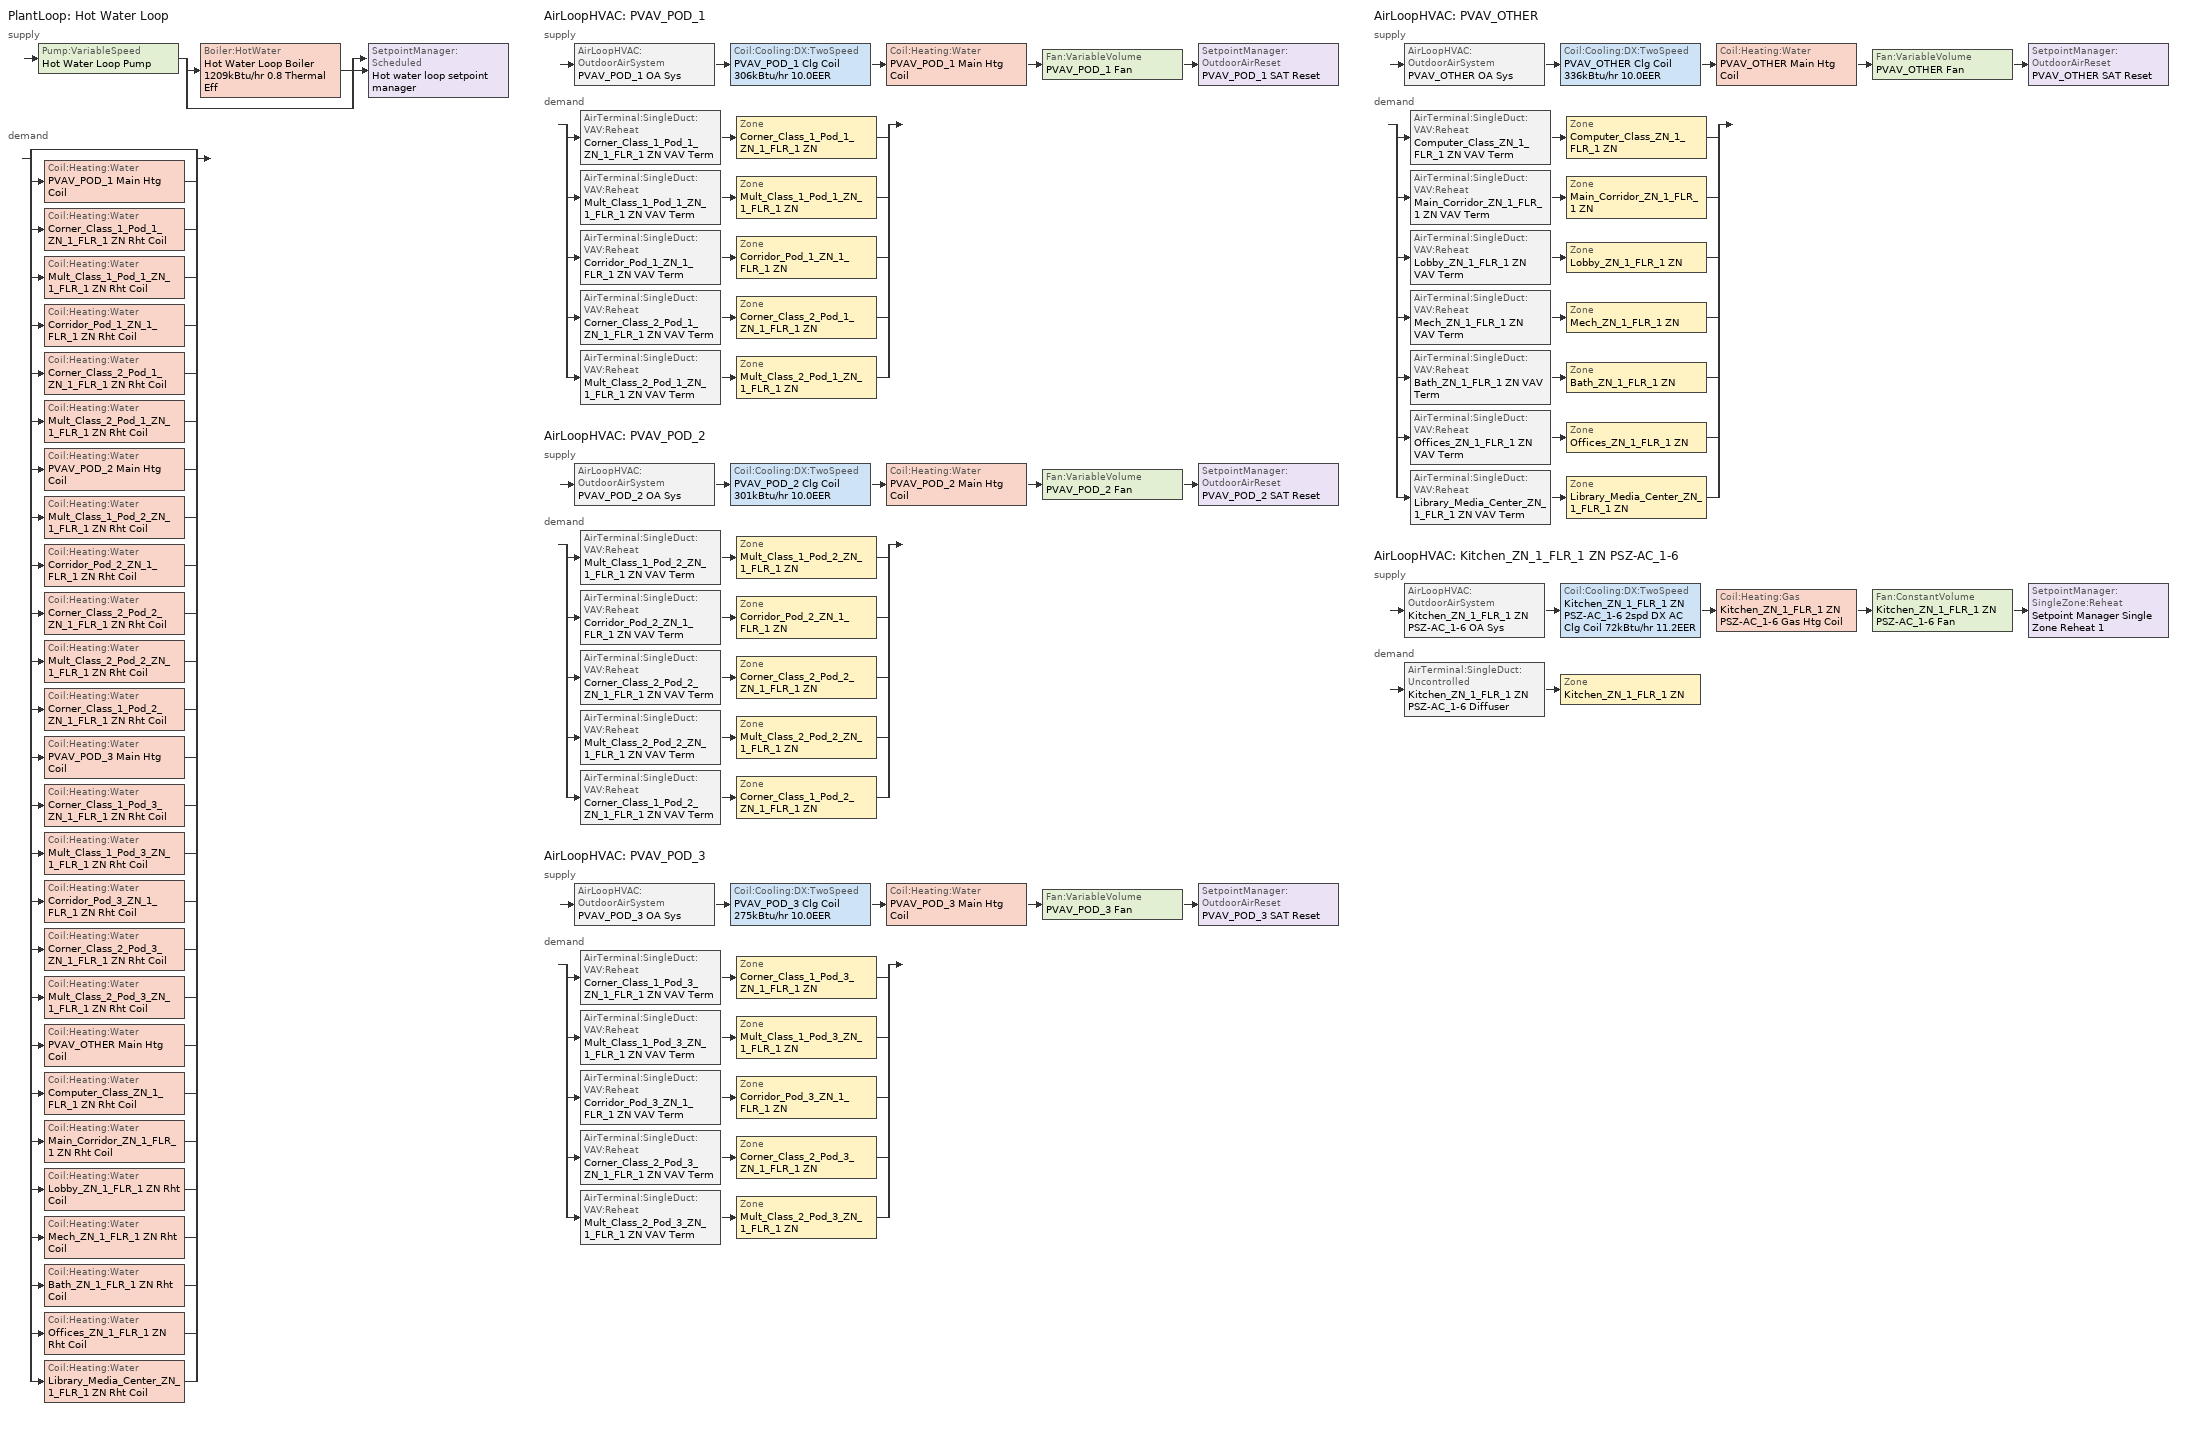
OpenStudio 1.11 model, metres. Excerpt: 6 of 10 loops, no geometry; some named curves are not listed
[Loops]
PlantLoop 'Hot Water Loop'
 supply: Pump:VariableSpeed 'Hot Water Loop Pump' > split
  | Boiler:HotWater 'Hot Water Loop Boiler 1209kBtu/hr 0.8 Thermal Eff'
  | bypass
  join > SetpointManager:Scheduled 'Hot water loop setpoint manager'
 demand: split
  | bypass
  | Coil:Heating:Water 'PVAV_POD_1 Main Htg Coil'
  | Coil:Heating:Water 'Corner_Class_1_Pod_1_ZN_1_FLR_1 ZN Rht Coil'
  | Coil:Heating:Water 'Mult_Class_1_Pod_1_ZN_1_FLR_1 ZN Rht Coil'
  | Coil:Heating:Water 'Corridor_Pod_1_ZN_1_FLR_1 ZN Rht Coil'
  | Coil:Heating:Water 'Corner_Class_2_Pod_1_ZN_1_FLR_1 ZN Rht Coil'
  | Coil:Heating:Water 'Mult_Class_2_Pod_1_ZN_1_FLR_1 ZN Rht Coil'
  | Coil:Heating:Water 'PVAV_POD_2 Main Htg Coil'
  | Coil:Heating:Water 'Mult_Class_1_Pod_2_ZN_1_FLR_1 ZN Rht Coil'
  | Coil:Heating:Water 'Corridor_Pod_2_ZN_1_FLR_1 ZN Rht Coil'
  | Coil:Heating:Water 'Corner_Class_2_Pod_2_ZN_1_FLR_1 ZN Rht Coil'
  | Coil:Heating:Water 'Mult_Class_2_Pod_2_ZN_1_FLR_1 ZN Rht Coil'
  | Coil:Heating:Water 'Corner_Class_1_Pod_2_ZN_1_FLR_1 ZN Rht Coil'
  | Coil:Heating:Water 'PVAV_POD_3 Main Htg Coil'
  | Coil:Heating:Water 'Corner_Class_1_Pod_3_ZN_1_FLR_1 ZN Rht Coil'
  | Coil:Heating:Water 'Mult_Class_1_Pod_3_ZN_1_FLR_1 ZN Rht Coil'
  | Coil:Heating:Water 'Corridor_Pod_3_ZN_1_FLR_1 ZN Rht Coil'
  | Coil:Heating:Water 'Corner_Class_2_Pod_3_ZN_1_FLR_1 ZN Rht Coil'
  | Coil:Heating:Water 'Mult_Class_2_Pod_3_ZN_1_FLR_1 ZN Rht Coil'
  | Coil:Heating:Water 'PVAV_OTHER Main Htg Coil'
  | Coil:Heating:Water 'Computer_Class_ZN_1_FLR_1 ZN Rht Coil'
  | Coil:Heating:Water 'Main_Corridor_ZN_1_FLR_1 ZN Rht Coil'
  | Coil:Heating:Water 'Lobby_ZN_1_FLR_1 ZN Rht Coil'
  | Coil:Heating:Water 'Mech_ZN_1_FLR_1 ZN Rht Coil'
  | Coil:Heating:Water 'Bath_ZN_1_FLR_1 ZN Rht Coil'
  | Coil:Heating:Water 'Offices_ZN_1_FLR_1 ZN Rht Coil'
  | Coil:Heating:Water 'Library_Media_Center_ZN_1_FLR_1 ZN Rht Coil'
AirLoopHVAC 'PVAV_POD_1'
 supply: AirLoopHVAC:OutdoorAirSystem 'PVAV_POD_1 OA Sys' > Coil:Cooling:DX:TwoSpeed 'PVAV_POD_1 Clg Coil 306kBtu/hr 10.0EER' > Coil:Heating:Water 'PVAV_POD_1 Main Htg Coil' > Fan:VariableVolume 'PVAV_POD_1 Fan' > SetpointManager:OutdoorAirReset 'PVAV_POD_1 SAT Reset'
 demand: split
  | AirTerminal:SingleDuct:VAV:Reheat 'Corner_Class_1_Pod_1_ZN_1_FLR_1 ZN VAV Term' > Zone 'Corner_Class_1_Pod_1_ZN_1_FLR_1 ZN'
  | AirTerminal:SingleDuct:VAV:Reheat 'Mult_Class_1_Pod_1_ZN_1_FLR_1 ZN VAV Term' > Zone 'Mult_Class_1_Pod_1_ZN_1_FLR_1 ZN'
  | AirTerminal:SingleDuct:VAV:Reheat 'Corridor_Pod_1_ZN_1_FLR_1 ZN VAV Term' > Zone 'Corridor_Pod_1_ZN_1_FLR_1 ZN'
  | AirTerminal:SingleDuct:VAV:Reheat 'Corner_Class_2_Pod_1_ZN_1_FLR_1 ZN VAV Term' > Zone 'Corner_Class_2_Pod_1_ZN_1_FLR_1 ZN'
  | AirTerminal:SingleDuct:VAV:Reheat 'Mult_Class_2_Pod_1_ZN_1_FLR_1 ZN VAV Term' > Zone 'Mult_Class_2_Pod_1_ZN_1_FLR_1 ZN'
AirLoopHVAC 'PVAV_POD_2'
 supply: AirLoopHVAC:OutdoorAirSystem 'PVAV_POD_2 OA Sys' > Coil:Cooling:DX:TwoSpeed 'PVAV_POD_2 Clg Coil 301kBtu/hr 10.0EER' > Coil:Heating:Water 'PVAV_POD_2 Main Htg Coil' > Fan:VariableVolume 'PVAV_POD_2 Fan' > SetpointManager:OutdoorAirReset 'PVAV_POD_2 SAT Reset'
 demand: split
  | AirTerminal:SingleDuct:VAV:Reheat 'Mult_Class_1_Pod_2_ZN_1_FLR_1 ZN VAV Term' > Zone 'Mult_Class_1_Pod_2_ZN_1_FLR_1 ZN'
  | AirTerminal:SingleDuct:VAV:Reheat 'Corridor_Pod_2_ZN_1_FLR_1 ZN VAV Term' > Zone 'Corridor_Pod_2_ZN_1_FLR_1 ZN'
  | AirTerminal:SingleDuct:VAV:Reheat 'Corner_Class_2_Pod_2_ZN_1_FLR_1 ZN VAV Term' > Zone 'Corner_Class_2_Pod_2_ZN_1_FLR_1 ZN'
  | AirTerminal:SingleDuct:VAV:Reheat 'Mult_Class_2_Pod_2_ZN_1_FLR_1 ZN VAV Term' > Zone 'Mult_Class_2_Pod_2_ZN_1_FLR_1 ZN'
  | AirTerminal:SingleDuct:VAV:Reheat 'Corner_Class_1_Pod_2_ZN_1_FLR_1 ZN VAV Term' > Zone 'Corner_Class_1_Pod_2_ZN_1_FLR_1 ZN'
AirLoopHVAC 'PVAV_POD_3'
 supply: AirLoopHVAC:OutdoorAirSystem 'PVAV_POD_3 OA Sys' > Coil:Cooling:DX:TwoSpeed 'PVAV_POD_3 Clg Coil 275kBtu/hr 10.0EER' > Coil:Heating:Water 'PVAV_POD_3 Main Htg Coil' > Fan:VariableVolume 'PVAV_POD_3 Fan' > SetpointManager:OutdoorAirReset 'PVAV_POD_3 SAT Reset'
 demand: split
  | AirTerminal:SingleDuct:VAV:Reheat 'Corner_Class_1_Pod_3_ZN_1_FLR_1 ZN VAV Term' > Zone 'Corner_Class_1_Pod_3_ZN_1_FLR_1 ZN'
  | AirTerminal:SingleDuct:VAV:Reheat 'Mult_Class_1_Pod_3_ZN_1_FLR_1 ZN VAV Term' > Zone 'Mult_Class_1_Pod_3_ZN_1_FLR_1 ZN'
  | AirTerminal:SingleDuct:VAV:Reheat 'Corridor_Pod_3_ZN_1_FLR_1 ZN VAV Term' > Zone 'Corridor_Pod_3_ZN_1_FLR_1 ZN'
  | AirTerminal:SingleDuct:VAV:Reheat 'Corner_Class_2_Pod_3_ZN_1_FLR_1 ZN VAV Term' > Zone 'Corner_Class_2_Pod_3_ZN_1_FLR_1 ZN'
  | AirTerminal:SingleDuct:VAV:Reheat 'Mult_Class_2_Pod_3_ZN_1_FLR_1 ZN VAV Term' > Zone 'Mult_Class_2_Pod_3_ZN_1_FLR_1 ZN'
AirLoopHVAC 'PVAV_OTHER'
 supply: AirLoopHVAC:OutdoorAirSystem 'PVAV_OTHER OA Sys' > Coil:Cooling:DX:TwoSpeed 'PVAV_OTHER Clg Coil 336kBtu/hr 10.0EER' > Coil:Heating:Water 'PVAV_OTHER Main Htg Coil' > Fan:VariableVolume 'PVAV_OTHER Fan' > SetpointManager:OutdoorAirReset 'PVAV_OTHER SAT Reset'
 demand: split
  | AirTerminal:SingleDuct:VAV:Reheat 'Computer_Class_ZN_1_FLR_1 ZN VAV Term' > Zone 'Computer_Class_ZN_1_FLR_1 ZN'
  | AirTerminal:SingleDuct:VAV:Reheat 'Main_Corridor_ZN_1_FLR_1 ZN VAV Term' > Zone 'Main_Corridor_ZN_1_FLR_1 ZN'
  | AirTerminal:SingleDuct:VAV:Reheat 'Lobby_ZN_1_FLR_1 ZN VAV Term' > Zone 'Lobby_ZN_1_FLR_1 ZN'
  | AirTerminal:SingleDuct:VAV:Reheat 'Mech_ZN_1_FLR_1 ZN VAV Term' > Zone 'Mech_ZN_1_FLR_1 ZN'
  | AirTerminal:SingleDuct:VAV:Reheat 'Bath_ZN_1_FLR_1 ZN VAV Term' > Zone 'Bath_ZN_1_FLR_1 ZN'
  | AirTerminal:SingleDuct:VAV:Reheat 'Offices_ZN_1_FLR_1 ZN VAV Term' > Zone 'Offices_ZN_1_FLR_1 ZN'
  | AirTerminal:SingleDuct:VAV:Reheat 'Library_Media_Center_ZN_1_FLR_1 ZN VAV Term' > Zone 'Library_Media_Center_ZN_1_FLR_1 ZN'
AirLoopHVAC 'Kitchen_ZN_1_FLR_1 ZN PSZ-AC_1-6'
 supply: AirLoopHVAC:OutdoorAirSystem 'Kitchen_ZN_1_FLR_1 ZN PSZ-AC_1-6 OA Sys' > Coil:Cooling:DX:TwoSpeed 'Kitchen_ZN_1_FLR_1 ZN PSZ-AC_1-6 2spd DX AC Clg Coil 72kBtu/hr 11.2EER' > Coil:Heating:Gas 'Kitchen_ZN_1_FLR_1 ZN PSZ-AC_1-6 Gas Htg Coil' > Fan:ConstantVolume 'Kitchen_ZN_1_FLR_1 ZN PSZ-AC_1-6 Fan' > SetpointManager:SingleZone:Reheat 'Setpoint Manager Single Zone Reheat 1'
 demand: AirTerminal:SingleDuct:Uncontrolled 'Kitchen_ZN_1_FLR_1 ZN PSZ-AC_1-6 Diffuser' > Zone 'Kitchen_ZN_1_FLR_1 ZN'
[Sizing:Zone] Zone Cooling Design Supply Air Temperature Input Method=SupplyAirTemperature; Zone Cooling Design Supply Air Temperature Difference {deltaC}=11.11; Zone Heating Design Supply Air Temperature Input Method=SupplyAirTemperature; Zone Heating Design Supply Air Temperature Difference {deltaC}=11.11; Zone Cooling Design Supply Air Humidity Ratio {kg-H2O/kg-air}=0.0085; Zone Heating Design Supply Air Humidity Ratio {kg-H2O/kg-air}=0.008; Cooling Design Air Flow Method=DesignDay; Heating Design Air Flow Method=DesignDay; Account for Dedicated Outdoor Air System=No; Dedicated Outdoor Air System Control Strategy=NeutralSupplyAir; Dedicated Outdoor Air Low Setpoint Temperature for Design {C}=autosize; Dedicated Outdoor Air High Setpoint Temperature for Design {C}=autosize
Name | Zone Cooling Design Supply Air Temperature {C} | Zone Heating Design Supply Air Temperature {C}
Mult_Class_1_Pod_2_ZN_1_FLR_1 ZN; Lobby_ZN_1_FLR_1 ZN; Mult_Class_1_Pod_3_ZN_1_FLR_1 ZN; Corridor_Pod_2_ZN_1_FLR_1 ZN; Corner_Class_2_Pod_1_ZN_1_FLR_1 ZN; Main_Corridor_ZN_1_FLR_1 ZN; Bath_ZN_1_FLR_1 ZN; Corner_Class_1_Pod_2_ZN_1_FLR_1 ZN; Mult_Class_2_Pod_3_ZN_1_FLR_1 ZN; Corner_Class_1_Pod_3_ZN_1_FLR_1 ZN; Offices_ZN_1_FLR_1 ZN; Computer_Class_ZN_1_FLR_1 ZN; Corner_Class_2_Pod_3_ZN_1_FLR_1 ZN; Library_Media_Center_ZN_1_FLR_1 ZN; Corner_Class_1_Pod_1_ZN_1_FLR_1 ZN; Mech_ZN_1_FLR_1 ZN; Mult_Class_2_Pod_1_ZN_1_FLR_1 ZN; Mult_Class_2_Pod_2_ZN_1_FLR_1 ZN; Corridor_Pod_1_ZN_1_FLR_1 ZN; Corridor_Pod_3_ZN_1_FLR_1 ZN; Corner_Class_2_Pod_2_ZN_1_FLR_1 ZN; Mult_Class_1_Pod_1_ZN_1_FLR_1 ZN | 12.7778 | 50
Kitchen_ZN_1_FLR_1 ZN | 12.8 | 40
[Zone equipment]
Mult_Class_1_Pod_2_ZN_1_FLR_1 ZN: Mult_Class_1_Pod_2_ZN_1_FLR_1 ZN VAV Term
Lobby_ZN_1_FLR_1 ZN: Lobby_ZN_1_FLR_1 ZN VAV Term
Mult_Class_1_Pod_3_ZN_1_FLR_1 ZN: Mult_Class_1_Pod_3_ZN_1_FLR_1 ZN VAV Term
Corridor_Pod_2_ZN_1_FLR_1 ZN: Corridor_Pod_2_ZN_1_FLR_1 ZN VAV Term
Corner_Class_2_Pod_1_ZN_1_FLR_1 ZN: Corner_Class_2_Pod_1_ZN_1_FLR_1 ZN VAV Term
Main_Corridor_ZN_1_FLR_1 ZN: Main_Corridor_ZN_1_FLR_1 ZN VAV Term
Bath_ZN_1_FLR_1 ZN: Bath_ZN_1_FLR_1 ZN VAV Term, Bath_ZN_1_FLR_1 ZN Exhaust Fan
Corner_Class_1_Pod_2_ZN_1_FLR_1 ZN: Corner_Class_1_Pod_2_ZN_1_FLR_1 ZN VAV Term
Mult_Class_2_Pod_3_ZN_1_FLR_1 ZN: Mult_Class_2_Pod_3_ZN_1_FLR_1 ZN VAV Term
Corner_Class_1_Pod_3_ZN_1_FLR_1 ZN: Corner_Class_1_Pod_3_ZN_1_FLR_1 ZN VAV Term
Offices_ZN_1_FLR_1 ZN: Offices_ZN_1_FLR_1 ZN VAV Term
Computer_Class_ZN_1_FLR_1 ZN: Computer_Class_ZN_1_FLR_1 ZN VAV Term
Corner_Class_2_Pod_3_ZN_1_FLR_1 ZN: Corner_Class_2_Pod_3_ZN_1_FLR_1 ZN VAV Term
Library_Media_Center_ZN_1_FLR_1 ZN: Library_Media_Center_ZN_1_FLR_1 ZN VAV Term
Kitchen_ZN_1_FLR_1 ZN: Kitchen_ZN_1_FLR_1 ZN PSZ-AC_1-6 Diffuser, Kitchen_ZN_1_FLR_1 ZN Exhaust Fan
Corner_Class_1_Pod_1_ZN_1_FLR_1 ZN: Corner_Class_1_Pod_1_ZN_1_FLR_1 ZN VAV Term
Mech_ZN_1_FLR_1 ZN: Mech_ZN_1_FLR_1 ZN VAV Term
Mult_Class_2_Pod_1_ZN_1_FLR_1 ZN: Mult_Class_2_Pod_1_ZN_1_FLR_1 ZN VAV Term
Mult_Class_2_Pod_2_ZN_1_FLR_1 ZN: Mult_Class_2_Pod_2_ZN_1_FLR_1 ZN VAV Term
Corridor_Pod_1_ZN_1_FLR_1 ZN: Corridor_Pod_1_ZN_1_FLR_1 ZN VAV Term
Corridor_Pod_3_ZN_1_FLR_1 ZN: Corridor_Pod_3_ZN_1_FLR_1 ZN VAV Term
Corner_Class_2_Pod_2_ZN_1_FLR_1 ZN: Corner_Class_2_Pod_2_ZN_1_FLR_1 ZN VAV Term
Mult_Class_1_Pod_1_ZN_1_FLR_1 ZN: Mult_Class_1_Pod_1_ZN_1_FLR_1 ZN VAV Term
[PlantLoop]
Hot Water Loop: Fluid Type=Water; Minimum Loop Temperature {C}=10; Plant Loop Volume {m3}=Autocalculate; Load Distribution Scheme=Optimal
[Sizing:Plant]
Hot Water Loop: Loop Type=Heating; Design Loop Exit Temperature {C}=82.2222; Loop Design Temperature Difference {deltaC}=11.1111; Sizing Option=NonCoincident; Zone Timesteps in Averaging Window=1; Coincident Sizing Factor Mode=None
[SetpointManager:Scheduled]
Hot water loop setpoint manager: Control Variable=Temperature; Schedule=Hot Water Loop Temp - 180F
[Pump:VariableSpeed]
Hot Water Loop Pump: Rated Pump Head {Pa}=179344; Motor Efficiency=0.9; Pump Control Type=Intermittent
[Boiler:HotWater]
Hot Water Loop Boiler 1209kBtu/hr 0.8 Thermal Eff: Fuel Type=NaturalGas; Nominal Thermal Efficiency=0.8; Efficiency Curve Temperature Evaluation Variable=LeavingBoiler; Normalized Boiler Efficiency Curve=Boiler with Minimum Turndown; Design Water Outlet Temperature {C}=82.2222; Maximum Part Load Ratio=1.2; Water Outlet Upper Temperature Limit {C}=95; Boiler Flow Mode=LeavingSetpointModulated; Parasitic Electric Load {W}=0; Sizing Factor=1
[AirLoopHVAC] Availability Schedule=SchoolPrimary HVACOperationSchd; Design Supply Air Flow Rate {m3/s}=AutoSize
Name | Availability Manager
PVAV_POD_1 | Availability Manager Night Cycle 1
PVAV_POD_2 | Availability Manager Night Cycle 2
PVAV_POD_3 | Availability Manager Night Cycle 3
PVAV_OTHER | Availability Manager Night Cycle 4
Kitchen_ZN_1_FLR_1 ZN PSZ-AC_1-6 | Availability Manager Night Cycle 5
[Sizing:System] Type of Load to Size On=Sensible; Preheat Design Temperature {C}=7; Preheat Design Humidity Ratio {kg-H2O/kg-Air}=0.008; Precool Design Temperature {C}=12.8; Precool Design Humidity Ratio {kg-H2O/kg-Air}=0.008; Sizing Option=Coincident; 100% Outdoor Air in Cooling=No; 100% Outdoor Air in Heating=No; Central Cooling Design Supply Air Humidity Ratio {kg-H2O/kg-Air}=0.0085; Central Heating Design Supply Air Humidity Ratio {kg-H2O/kg-Air}=0.008; Cooling Design Air Flow Method=DesignDay; Cooling Design Air Flow Rate {m3/s}=0; Heating Design Air Flow Method=DesignDay; Heating Design Air Flow Rate {m3/s}=0; System Outdoor Air Method=ZoneSum; Zone Maximum Outdoor Air Fraction=1; Cooling Supply Air Flow Rate Per Floor Area {m3/s-m2}=0.00996765; Cooling Fraction of Autosized Cooling Supply Air Flow Rate=1; Cooling Supply Air Flow Rate Per Unit Cooling Capacity {m3/s-W}=3.94755e-05; Heating Supply Air Flow Rate Per Floor Area {m3/s-m2}=0.00996765; Heating Fraction of Autosized Heating Supply Air Flow Rate=1; Heating Fraction of Autosized Cooling Supply Air Flow Rate=1; Heating Supply Air Flow Rate Per Unit Heating Capacity {m3/s-W}=3.15882e-05; Cooling Design Capacity Method=CoolingDesignCapacity; Cooling Design Capacity {W}=autosize; Cooling Design Capacity Per Floor Area {W/m2}=234.7; Fraction of Autosized Cooling Design Capacity=1; Heating Design Capacity Method=HeatingDesignCapacity; Heating Design Capacity {W}=autosize; Heating Design Capacity Per Floor Area {W/m2}=157; Fraction of Autosized Heating Design Capacity=1; Central Cooling Capacity Control Method=OnOff
Name | Design Outdoor Air Flow Rate {m3/s} | Minimum System Air Flow Ratio | Central Cooling Design Supply Air Temperature {C} | Central Heating Design Supply Air Temperature {C}
PVAV_POD_1; PVAV_POD_2 | 3.706368 | 0.3 | 14 | 16.6667
PVAV_POD_3 | 3.198876 | 0.3 | 14 | 16.6667
PVAV_OTHER | 2.791587 | 0.3 | 14 | 16.6667
Kitchen_ZN_1_FLR_1 ZN PSZ-AC_1-6 | Autosize | 1 | 12.8 | 40
[AvailabilityManager:NightCycle] Control Type=CycleOnAny; Thermostat Tolerance {deltaC}=1; Cycling Run Time {s}=3600
Availability Manager Night Cycle 1; Availability Manager Night Cycle 2; Availability Manager Night Cycle 3; Availability Manager Night Cycle 4; Availability Manager Night Cycle 5
[Fan:VariableVolume] Availability Schedule=Always On Discrete; Fan Efficiency=0.6045; Pressure Rise {Pa}=1389.92; Maximum Flow Rate {m3/s}=Autosize; Fan Power Minimum Flow Rate Input Method=Fraction; Fan Power Minimum Flow Fraction=0.1; Fan Power Minimum Air Flow Rate {m3/s}=0; Motor Efficiency=0.93; Motor In Airstream Fraction=1; Fan Power Coefficient 1=0.04076; Fan Power Coefficient 2=0.0881; Fan Power Coefficient 3=-0.0729; Fan Power Coefficient 4=0.9437; Fan Power Coefficient 5=0
PVAV_POD_1 Fan; PVAV_POD_2 Fan; PVAV_POD_3 Fan; PVAV_OTHER Fan
[Coil:Heating:Water] Availability Schedule=Always On Discrete; Rated Inlet Water Temperature {C}=82.2222; Rated Inlet Air Temperature {C}=16.6667; Rated Outlet Water Temperature {C}=71.1111; Rated Outlet Air Temperature {C}=32.2222
PVAV_POD_1 Main Htg Coil; Corner_Class_1_Pod_1_ZN_1_FLR_1 ZN Rht Coil; Mult_Class_1_Pod_1_ZN_1_FLR_1 ZN Rht Coil; Corridor_Pod_1_ZN_1_FLR_1 ZN Rht Coil; Corner_Class_2_Pod_1_ZN_1_FLR_1 ZN Rht Coil; Mult_Class_2_Pod_1_ZN_1_FLR_1 ZN Rht Coil; PVAV_POD_2 Main Htg Coil; Mult_Class_1_Pod_2_ZN_1_FLR_1 ZN Rht Coil; Corridor_Pod_2_ZN_1_FLR_1 ZN Rht Coil; Corner_Class_2_Pod_2_ZN_1_FLR_1 ZN Rht Coil; Mult_Class_2_Pod_2_ZN_1_FLR_1 ZN Rht Coil; Corner_Class_1_Pod_2_ZN_1_FLR_1 ZN Rht Coil; PVAV_POD_3 Main Htg Coil; Corner_Class_1_Pod_3_ZN_1_FLR_1 ZN Rht Coil; Mult_Class_1_Pod_3_ZN_1_FLR_1 ZN Rht Coil; Corridor_Pod_3_ZN_1_FLR_1 ZN Rht Coil; Corner_Class_2_Pod_3_ZN_1_FLR_1 ZN Rht Coil; Mult_Class_2_Pod_3_ZN_1_FLR_1 ZN Rht Coil; PVAV_OTHER Main Htg Coil; Computer_Class_ZN_1_FLR_1 ZN Rht Coil; Main_Corridor_ZN_1_FLR_1 ZN Rht Coil; Lobby_ZN_1_FLR_1 ZN Rht Coil; Mech_ZN_1_FLR_1 ZN Rht Coil; Bath_ZN_1_FLR_1 ZN Rht Coil; Offices_ZN_1_FLR_1 ZN Rht Coil; Library_Media_Center_ZN_1_FLR_1 ZN Rht Coil
[Controller:WaterCoil] Action=Normal; Controller Convergence Tolerance {deltaC}=0.0001; Minimum Actuated Flow {m3/s}=0
Name | Water Coil
Controller Water Coil 1 | PVAV_POD_1 Main Htg Coil
Controller Water Coil 2 | Corner_Class_1_Pod_1_ZN_1_FLR_1 ZN Rht Coil
Controller Water Coil 3 | Mult_Class_1_Pod_1_ZN_1_FLR_1 ZN Rht Coil
Controller Water Coil 4 | Corridor_Pod_1_ZN_1_FLR_1 ZN Rht Coil
Controller Water Coil 5 | Corner_Class_2_Pod_1_ZN_1_FLR_1 ZN Rht Coil
Controller Water Coil 6 | Mult_Class_2_Pod_1_ZN_1_FLR_1 ZN Rht Coil
Controller Water Coil 7 | PVAV_POD_2 Main Htg Coil
Controller Water Coil 8 | Mult_Class_1_Pod_2_ZN_1_FLR_1 ZN Rht Coil
Controller Water Coil 9 | Corridor_Pod_2_ZN_1_FLR_1 ZN Rht Coil
Controller Water Coil 10 | Corner_Class_2_Pod_2_ZN_1_FLR_1 ZN Rht Coil
Controller Water Coil 11 | Mult_Class_2_Pod_2_ZN_1_FLR_1 ZN Rht Coil
Controller Water Coil 12 | Corner_Class_1_Pod_2_ZN_1_FLR_1 ZN Rht Coil
Controller Water Coil 13 | PVAV_POD_3 Main Htg Coil
Controller Water Coil 14 | Corner_Class_1_Pod_3_ZN_1_FLR_1 ZN Rht Coil
Controller Water Coil 15 | Mult_Class_1_Pod_3_ZN_1_FLR_1 ZN Rht Coil
Controller Water Coil 16 | Corridor_Pod_3_ZN_1_FLR_1 ZN Rht Coil
Controller Water Coil 17 | Corner_Class_2_Pod_3_ZN_1_FLR_1 ZN Rht Coil
Controller Water Coil 18 | Mult_Class_2_Pod_3_ZN_1_FLR_1 ZN Rht Coil
Controller Water Coil 19 | PVAV_OTHER Main Htg Coil
Controller Water Coil 20 | Computer_Class_ZN_1_FLR_1 ZN Rht Coil
Controller Water Coil 21 | Main_Corridor_ZN_1_FLR_1 ZN Rht Coil
Controller Water Coil 22 | Lobby_ZN_1_FLR_1 ZN Rht Coil
Controller Water Coil 23 | Mech_ZN_1_FLR_1 ZN Rht Coil
Controller Water Coil 24 | Bath_ZN_1_FLR_1 ZN Rht Coil
Controller Water Coil 25 | Offices_ZN_1_FLR_1 ZN Rht Coil
Controller Water Coil 26 | Library_Media_Center_ZN_1_FLR_1 ZN Rht Coil
[Coil:Cooling:DX:TwoSpeed] Availability Schedule=Always On Discrete; Rated High Speed Total Cooling Capacity {W}=Autosize; Rated High Speed Sensible Heat Ratio=Autosize; Rated High Speed Air Flow Rate {m3/s}=Autosize; Rated Low Speed Total Cooling Capacity {W}=Autosize; Rated Low Speed Sensible Heat Ratio=0.69; Condenser Type=AirCooled; High Speed Evaporative Condenser Effectiveness=0; High Speed Evaporative Condenser Air Flow Rate {m3/s}=Autosize; High Speed Evaporative Condenser Pump Rated Power Consumption {W}=Autosize; Low Speed Evaporative Condenser Effectiveness=0; Low Speed Evaporative Condenser Air Flow Rate {m3/s}=Autosize; Low Speed Evaporative Condenser Pump Rated Power Consumption {W}=Autosize; Basin Heater Capacity {W/K}=10; Basin Heater Setpoint Temperature {C}=2
Name | Rated High Speed COP {W/W} | Total Cooling Capacity Function of Temperature Curve | Total Cooling Capacity Function of Flow Fraction Curve | Energy Input Ratio Function of Temperature Curve | Energy Input Ratio Function of Flow Fraction Curve | Part Load Fraction Correlation Curve | Rated Low Speed COP {W/W} | Low Speed Total Cooling Capacity Function of Temperature Curve | Low Speed Energy Input Ratio Function of Temperature Curve
PVAV_POD_1 Clg Coil 306kBtu/hr 10.0EER | 3.46588 | CoilClgDXQRatio_fTwbToadbSI 8 | CoilClgDXDblQRatio_fCFMRatio 4 | CoilClgDXEIRRatio_fTwbToadbSI 8 | CoilClgDXDblEIRRatio_fCFMRatio 4 | CoilClgDXEIRRatio_fQFrac 4 | 3.46588 | CoilClgDXQRatio_fTwbToadbSI 9 | CoilClgDXEIRRatio_fTwbToadbSI 9
PVAV_POD_2 Clg Coil 301kBtu/hr 10.0EER | 3.46588 | CoilClgDXQRatio_fTwbToadbSI 10 | CoilClgDXDblQRatio_fCFMRatio 5 | CoilClgDXEIRRatio_fTwbToadbSI 10 | CoilClgDXDblEIRRatio_fCFMRatio 5 | CoilClgDXEIRRatio_fQFrac 5 | 3.46588 | CoilClgDXQRatio_fTwbToadbSI 11 | CoilClgDXEIRRatio_fTwbToadbSI 11
PVAV_POD_3 Clg Coil 275kBtu/hr 10.0EER | 3.46588 | CoilClgDXQRatio_fTwbToadbSI 12 | CoilClgDXDblQRatio_fCFMRatio 6 | CoilClgDXEIRRatio_fTwbToadbSI 12 | CoilClgDXDblEIRRatio_fCFMRatio 6 | CoilClgDXEIRRatio_fQFrac 6 | 3.46588 | CoilClgDXQRatio_fTwbToadbSI 13 | CoilClgDXEIRRatio_fTwbToadbSI 13
PVAV_OTHER Clg Coil 336kBtu/hr 10.0EER | 3.46588 | CoilClgDXQRatio_fTwbToadbSI 6 | CoilClgDXDblQRatio_fCFMRatio 3 | CoilClgDXEIRRatio_fTwbToadbSI 6 | CoilClgDXDblEIRRatio_fCFMRatio 3 | CoilClgDXEIRRatio_fQFrac 3 | 3.46588 | CoilClgDXQRatio_fTwbToadbSI 7 | CoilClgDXEIRRatio_fTwbToadbSI 7
Kitchen_ZN_1_FLR_1 ZN PSZ-AC_1-6 2spd DX AC Clg Coil 72kBtu/hr 11.2EER | 3.86542 | CoilClgDXQRatio_fTwbToadbSI 4 | CoilClgDXDblQRatio_fCFMRatio 2 | CoilClgDXEIRRatio_fTwbToadbSI 4 | CoilClgDXDblEIRRatio_fCFMRatio 2 | CoilClgDXEIRRatio_fQFrac 2 | 3.86542 | CoilClgDXQRatio_fTwbToadbSI 5 | CoilClgDXEIRRatio_fTwbToadbSI 5
[Controller:OutdoorAir] Minimum Outdoor Air Flow Rate {m3/s}=Autosize; Maximum Outdoor Air Flow Rate {m3/s}=Autosize; Economizer Control Type=DifferentialDryBulb; Economizer Control Action Type=ModulateFlow; Economizer Maximum Limit Dry-Bulb Temperature {C}=28; Economizer Maximum Limit Enthalpy {J/kg}=64000; Economizer Minimum Limit Dry-Bulb Temperature {C}=-100; Lockout Type=NoLockout; Minimum Limit Type=FixedMinimum; Minimum Outdoor Air Schedule=SchoolPrimary HVACOperationSchd; High Humidity Control=No
Name | Controller Mechanical Ventilation | Heat Recovery Bypass Control Type
Controller Outdoor Air 1 | PVAV_POD_1 Ventilation Controller | BypassWhenWithinEconomizerLimits
Controller Outdoor Air 2 | PVAV_POD_2 Ventilation Controller | BypassWhenWithinEconomizerLimits
Controller Outdoor Air 3 | PVAV_POD_3 Ventilation Controller | BypassWhenWithinEconomizerLimits
Controller Outdoor Air 4 | PVAV_OTHER Ventilation Controller | BypassWhenWithinEconomizerLimits
Kitchen_ZN_1_FLR_1 ZN PSZ-AC_1-6 OA Sys Controller | Controller Mechanical Ventilation 1 | BypassWhenOAFlowGreaterThanMinimum
[Controller:MechanicalVentilation] System Outdoor Air Method=ZoneSum
Name | Availability Schedule
PVAV_POD_1 Ventilation Controller; PVAV_POD_2 Ventilation Controller; PVAV_POD_3 Ventilation Controller; PVAV_OTHER Ventilation Controller | SchoolPrimary MinOA_MotorizedDamper_Sched
Controller Mechanical Ventilation 1 | Always On Discrete
[AirLoopHVAC:OutdoorAirSystem]
Name | Controller
PVAV_POD_1 OA Sys | Controller Outdoor Air 1
PVAV_POD_2 OA Sys | Controller Outdoor Air 2
PVAV_POD_3 OA Sys | Controller Outdoor Air 3
PVAV_OTHER OA Sys | Controller Outdoor Air 4
Kitchen_ZN_1_FLR_1 ZN PSZ-AC_1-6 OA Sys | Kitchen_ZN_1_FLR_1 ZN PSZ-AC_1-6 OA Sys Controller
[AirTerminal:SingleDuct:VAV:Reheat] Availability Schedule=Always On Discrete; Maximum Air Flow Rate {m3/s}=AutoSize; Zone Minimum Air Flow Input Method=Constant; Fixed Minimum Air Flow Rate {m3/s}=0; Maximum Hot Water or Steam Flow Rate {m3/s}=AutoSize; Minimum Hot Water or Steam Flow Rate {m3/s}=0; Convergence Tolerance=0.001; Damper Heating Action=Reverse; Maximum Flow per Zone Floor Area During Reheat {m3/s-m2}=AutoSize; Maximum Flow Fraction During Reheat=AutoSize; Maximum Reheat Air Temperature {C}=35; Control For Outdoor Air=No
Name | Constant Minimum Air Flow Fraction | Reheat Coil
Corner_Class_1_Pod_1_ZN_1_FLR_1 ZN VAV Term | 0.7 | Corner_Class_1_Pod_1_ZN_1_FLR_1 ZN Rht Coil
Mult_Class_1_Pod_1_ZN_1_FLR_1 ZN VAV Term | 0.7 | Mult_Class_1_Pod_1_ZN_1_FLR_1 ZN Rht Coil
Corridor_Pod_1_ZN_1_FLR_1 ZN VAV Term | 0.2 | Corridor_Pod_1_ZN_1_FLR_1 ZN Rht Coil
Corner_Class_2_Pod_1_ZN_1_FLR_1 ZN VAV Term | 0.7 | Corner_Class_2_Pod_1_ZN_1_FLR_1 ZN Rht Coil
Mult_Class_2_Pod_1_ZN_1_FLR_1 ZN VAV Term | 0.813544 | Mult_Class_2_Pod_1_ZN_1_FLR_1 ZN Rht Coil
Mult_Class_1_Pod_2_ZN_1_FLR_1 ZN VAV Term | 0.7 | Mult_Class_1_Pod_2_ZN_1_FLR_1 ZN Rht Coil
Corridor_Pod_2_ZN_1_FLR_1 ZN VAV Term | 0.2 | Corridor_Pod_2_ZN_1_FLR_1 ZN Rht Coil
Corner_Class_2_Pod_2_ZN_1_FLR_1 ZN VAV Term | 0.7 | Corner_Class_2_Pod_2_ZN_1_FLR_1 ZN Rht Coil
Mult_Class_2_Pod_2_ZN_1_FLR_1 ZN VAV Term | 0.804086 | Mult_Class_2_Pod_2_ZN_1_FLR_1 ZN Rht Coil
Corner_Class_1_Pod_2_ZN_1_FLR_1 ZN VAV Term | 0.7 | Corner_Class_1_Pod_2_ZN_1_FLR_1 ZN Rht Coil
Corner_Class_1_Pod_3_ZN_1_FLR_1 ZN VAV Term | 0.7 | Corner_Class_1_Pod_3_ZN_1_FLR_1 ZN Rht Coil
Mult_Class_1_Pod_3_ZN_1_FLR_1 ZN VAV Term | 0.7 | Mult_Class_1_Pod_3_ZN_1_FLR_1 ZN Rht Coil
Corridor_Pod_3_ZN_1_FLR_1 ZN VAV Term | 0.2 | Corridor_Pod_3_ZN_1_FLR_1 ZN Rht Coil
Corner_Class_2_Pod_3_ZN_1_FLR_1 ZN VAV Term | 0.7 | Corner_Class_2_Pod_3_ZN_1_FLR_1 ZN Rht Coil
Mult_Class_2_Pod_3_ZN_1_FLR_1 ZN VAV Term | 0.792385 | Mult_Class_2_Pod_3_ZN_1_FLR_1 ZN Rht Coil
Computer_Class_ZN_1_FLR_1 ZN VAV Term | 0.951988 | Computer_Class_ZN_1_FLR_1 ZN Rht Coil
Main_Corridor_ZN_1_FLR_1 ZN VAV Term | 0.322805 | Main_Corridor_ZN_1_FLR_1 ZN Rht Coil
Lobby_ZN_1_FLR_1 ZN VAV Term | 0.2 | Lobby_ZN_1_FLR_1 ZN Rht Coil
Mech_ZN_1_FLR_1 ZN VAV Term | 0.868976 | Mech_ZN_1_FLR_1 ZN Rht Coil
Bath_ZN_1_FLR_1 ZN VAV Term | 0.2 | Bath_ZN_1_FLR_1 ZN Rht Coil
Offices_ZN_1_FLR_1 ZN VAV Term | 0.207891 | Offices_ZN_1_FLR_1 ZN Rht Coil
Library_Media_Center_ZN_1_FLR_1 ZN VAV Term | 0.851627 | Library_Media_Center_ZN_1_FLR_1 ZN Rht Coil
[SetpointManager:SingleZone:Reheat]
Setpoint Manager Single Zone Reheat 1: Minimum Supply Air Temperature {C}=10; Maximum Supply Air Temperature {C}=50; Control Zone=Kitchen_ZN_1_FLR_1 ZN
[Fan:ConstantVolume]
Kitchen_ZN_1_FLR_1 ZN PSZ-AC_1-6 Fan: Availability Schedule=SchoolPrimary HVACOperationSchd; Fan Efficiency=0.54; Pressure Rise {Pa}=622.722; Maximum Flow Rate {m3/s}=AutoSize; Motor Efficiency=0.9
[Coil:Heating:Gas]
Kitchen_ZN_1_FLR_1 ZN PSZ-AC_1-6 Gas Htg Coil: Availability Schedule=Always On Discrete; Gas Burner Efficiency=0.8; Nominal Capacity {W}=AutoSize; Parasitic Electric Load {W}=0; Parasitic Gas Load {W}=0
[AirTerminal:SingleDuct:Uncontrolled]
Kitchen_ZN_1_FLR_1 ZN PSZ-AC_1-6 Diffuser: Availability Schedule=Always On Discrete; Maximum Air Flow Rate {m3/s}=AutoSize
[Fan:ZoneExhaust] Fan Efficiency=0.6; Pressure Rise {Pa}=124.544; System Availability Manager Coupling Mode=Decoupled
Name | Availability Schedule | Maximum Flow Rate {m3/s} | Flow Fraction Schedule | Balanced Exhaust Fraction Schedule
Kitchen_ZN_1_FLR_1 ZN Exhaust Fan | SchoolPrimary Kitchen_Exhaust_SCH | 2.12376 | SchoolSecondary Kitchen_Exhaust_SCH_DCV | SchoolSecondary Kitchen Exhaust Fan Balanced Exhaust Fraction Schedule
Bath_ZN_1_FLR_1 ZN Exhaust Fan | SchoolPrimary Hours_of_operation | 0.283168
[Refrigeration:Case] Availability Schedule=Always On Discrete; Zone=Kitchen_ZN_1_FLR_1 ZN; Rated Ambient Temperature {C}=23.8889; Rated Ambient Relative Humidity {percent}=55; Rated Total Cooling Capacity per Unit Length {W/m}=734; Case Length {m}=3.66; Latent Case Credit Curve Type=CaseTemperatureMethod; Standard Case Lighting Power per Unit Length {W/m}=33; Case Lighting Schedule=SchoolSecondary BLDG_LIGHT_SCH; Fraction of Lighting Energy to Case=1; Anti-Sweat Heater Control Type=None; Humidity at Zero Anti-Sweat Heater Energy {percent}=0; Case Height {m}=0; Defrost Energy Correction Curve Type=None; Refrigerated Case Restocking Schedule=SchoolSecondary Kitchen_ZN_1_FLR_1_Case:1_WALKINFREEZER_WalkInStockingSched
Name | Rated Latent Heat Ratio | Rated Runtime Fraction | Case Operating Temperature {C} | Latent Case Credit Curve | Standard Case Fan Power per Unit Length {W/m} | Operating Case Fan Power per Unit Length {W/m} | Fraction of Anti-Sweat Heater Energy to Case | Case Defrost Power per Unit Length {W/m} | Case Defrost Type | Case Defrost Schedule | Case Defrost Drip-Down Schedule | Under Case HVAC Return Air Fraction | Case Credit Fraction Schedule
Kitchen_ZN_1_FLR_1 ZN Walkin Freezer | 0.1 | 0.4 | -23 | Single Shelf Horizontal Latent Energy Multiplier_After2004 | 68.3 | 68.3 | 0 | 410 | Electric | Refrigeration Defrost Schedule | Refrigeration Defrost DripDown Schedule | 0 | Refrigeration Case Credit Schedule
Kitchen_ZN_1_FLR_1 ZN Display Case | 0.08 | 0.85 | 2 | Multi Shelf Vertical Latent Energy Multiplier | 55 | 55 | 0.2 | 0 | OffCycle | Refrigeration Defrost Schedule 1 |  | 0.05
[Refrigeration:Compressor] Rated Return Gas Temperature {C}=18.3; Rated Subcooling {deltaC}=0
Name | Refrigeration Compressor Power Curve | Refrigeration Compressor Capacity Curve
Refrigeration Compressor 1 | Refrigeration Compressor Power Curve | Refrigeration Compressor Capacity Curve
Refrigeration Compressor 2 | Refrigeration Compressor Power Curve 1 | Refrigeration Compressor Capacity Curve 1
[Refrigeration:Condenser:AirCooled] Rated Subcooling Temperature Difference {deltaC}=0; Condenser Fan Speed Control Type=VariableSpeed; Rated Fan Power {W}=750; Minimum Fan Air Flow Ratio=0.25
Name | Rated Effective Total Heat Rejection Rate Curve
Refrigeration Condenser Air Cooled 1 | Refrigeration Condenser Air Cooled HR Curve
Refrigeration Condenser Air Cooled 2 | Refrigeration Condenser Air Cooled HR Curve 1
[Refrigeration:System] Minimum Condensing Temperature {C}=21; Refrigeration System Working Fluid Type=R404a; Suction Temperature Control Type=ConstantSuctionTemperature; Suction Piping Zone=Kitchen_ZN_1_FLR_1 ZN
Name | Refrigeration Condenser
Refrigeration System 1 | Refrigeration Condenser Air Cooled 1
Refrigeration System 2 | Refrigeration Condenser Air Cooled 2
[HeatExchanger:AirToAir:SensibleAndLatent] Availability Schedule=Always On Discrete; Nominal Supply Air Flow Rate {m3/s}=autosize; Sensible Effectiveness at 100% Heating Air Flow=0.7; Latent Effectiveness at 100% Heating Air Flow=0.6; Sensible Effectiveness at 75% Heating Air Flow=0.7; Latent Effectiveness at 75% Heating Air Flow=0.6; Sensible Effectiveness at 100% Cooling Air Flow=0.75; Latent Effectiveness at 100% Cooling Air Flow=0.6; Sensible Effectiveness at 75% Cooling Air Flow=0.75; Latent Effectiveness at 75% Cooling Air Flow=0.6; Supply Air Outlet Temperature Control=Yes; Heat Exchanger Type=Rotary; Frost Control Type=ExhaustOnly; Threshold Temperature {C}=-23.3; Initial Defrost Time Fraction=0.167; Rate of Defrost Time Fraction Increase {1/K}=1.44; Economizer Lockout=Yes
Name | Nominal Electric Power {W}
Cafeteria_ZN_1_FLR_1 ZN PSZ-AC_2-7 ERV | 1117.77
Gym_ZN_1_FLR_1 ZN PSZ-AC_2-5 ERV | 440.369
Kitchen_ZN_1_FLR_1 ZN PSZ-AC_1-6 ERV | 224.196
PVAV_OTHER ERV | 2052.96
PVAV_POD_1 ERV | 2641.43
PVAV_POD_2 ERV | 2599.79
PVAV_POD_3 ERV | 2345.19
[SetpointManager:OutdoorAirPretreat] Minimum Setpoint Temperature {C}=-99; Maximum Setpoint Temperature {C}=99; Minimum Setpoint Humidity Ratio {kgWater/kgDryAir}=1e-05; Maximum Setpoint Humidity Ratio {kgWater/kgDryAir}=1
Setpoint Manager Outdoor Air Pretreat 1; Setpoint Manager Outdoor Air Pretreat 2; Setpoint Manager Outdoor Air Pretreat 3; Setpoint Manager Outdoor Air Pretreat 4; Setpoint Manager Outdoor Air Pretreat 5
[SetpointManager:OutdoorAirReset] Control Variable=Temperature; Setpoint at Outdoor Low Temperature {C}=16.7778; Outdoor Low Temperature {C}=10; Setpoint at Outdoor High Temperature {C}=14; Outdoor High Temperature {C}=21.1111
PVAV_OTHER SAT Reset; PVAV_POD_1 SAT Reset; PVAV_POD_2 SAT Reset; PVAV_POD_3 SAT Reset
[Schedule:Ruleset]
Name | Default Day Schedule | Summer Design Day Schedule | Winter Design Day Schedule
Hot Water Loop Temp - 180F | Hot Water Loop Temp - 180F Default
SchoolPrimary HVACOperationSchd | SchoolPrimary HVACOperationSchd Default | SchoolPrimary HVACOperationSchd Summer Design Day | SchoolPrimary HVACOperationSchd Winter Design Day
SchoolPrimary MinOA_MotorizedDamper_Sched | SchoolPrimary MinOA_MotorizedDamper_Sched Default | SchoolPrimary MinOA_MotorizedDamper_Sched Summer Design Day | SchoolPrimary MinOA_MotorizedDamper_Sched Winter Design Day
SchoolPrimary Kitchen_Exhaust_SCH | SchoolPrimary Kitchen_Exhaust_SCH Default | SchoolPrimary Kitchen_Exhaust_SCH Summer Design Day | SchoolPrimary Kitchen_Exhaust_SCH Winter Design Day
SchoolSecondary Kitchen_Exhaust_SCH_DCV | SchoolSecondary Kitchen_Exhaust_SCH_DCV Default | SchoolSecondary Kitchen_Exhaust_SCH_DCV Summer Design Day | SchoolSecondary Kitchen_Exhaust_SCH_DCV Winter Design Day
SchoolSecondary Kitchen Exhaust Fan Balanced Exhaust Fraction Schedule | SchoolSecondary Kitchen Exhaust Fan Balanced Exhaust Fraction Schedule Default | SchoolSecondary Kitchen Exhaust Fan Balanced Exhaust Fraction Schedule Summer Design Day | SchoolSecondary Kitchen Exhaust Fan Balanced Exhaust Fraction Schedule Winter Design Day
SchoolPrimary Hours_of_operation | SchoolPrimary Hours_of_operation Default | SchoolPrimary Hours_of_operation Summer Design Day | SchoolPrimary Hours_of_operation Winter Design Day
Refrigeration Defrost Schedule | Refrigeration Defrost Schedule Default
Refrigeration Defrost DripDown Schedule | Refrigeration Defrost DripDown Schedule Default
Refrigeration Case Credit Schedule | Refrigeration Case Credit Schedule Default
SchoolSecondary BLDG_LIGHT_SCH | SchoolSecondary BLDG_LIGHT_SCH Default | SchoolSecondary BLDG_LIGHT_SCH Summer Design Day | SchoolSecondary BLDG_LIGHT_SCH Winter Design Day
SchoolSecondary Kitchen_ZN_1_FLR_1_Case:1_WALKINFREEZER_WalkInStockingSched | SchoolSecondary Kitchen_ZN_1_FLR_1_Case:1_WALKINFREEZER_WalkInStockingSched Default | SchoolSecondary Kitchen_ZN_1_FLR_1_Case:1_WALKINFREEZER_WalkInStockingSched Summer Design Day | SchoolSecondary Kitchen_ZN_1_FLR_1_Case:1_WALKINFREEZER_WalkInStockingSched Winter Design Day
Refrigeration Defrost Schedule 1 | Refrigeration Defrost Schedule Default 1
[Schedule:Day]
Hot Water Loop Temp - 180F Default: 24, 0, 82.2222
SchoolPrimary HVACOperationSchd Default; SchoolPrimary MinOA_MotorizedDamper_Sched Default; SchoolPrimary Kitchen_Exhaust_SCH Default; SchoolPrimary Kitchen_Exhaust_SCH Wknd Day; SchoolPrimary Kitchen_Exhaust_SCH Wknd Day 1; SchoolSecondary Kitchen Exhaust Fan Balanced Exhaust Fraction Schedule Default; SchoolSecondary Kitchen Exhaust Fan Balanced Exhaust Fraction Schedule Wknd Day; SchoolSecondary Kitchen Exhaust Fan Balanced Exhaust Fraction Schedule Wknd Day 1; SchoolPrimary Hours_of_operation Default; SchoolSecondary BLDG_LIGHT_SCH Winter Design Day: 24, 0, 0
SchoolPrimary HVACOperationSchd Winter Design Day; SchoolPrimary HVACOperationSchd Summer Design Day; SchoolPrimary HVACOperationSchd WntrDsn|SmrDsn|Wkdy Day; SchoolPrimary Hours_of_operation Winter Design Day; SchoolPrimary Hours_of_operation Summer Design Day; SchoolPrimary Hours_of_operation WntrDsn|SmrDsn|Wkdy Day: 7, 0, 0, 21, 0, 1, 24, 0, 0
SchoolPrimary MinOA_MotorizedDamper_Sched Winter Design Day; SchoolPrimary MinOA_MotorizedDamper_Sched Summer Design Day; SchoolPrimary MinOA_MotorizedDamper_Sched WntrDsn|SmrDsn|Wkdy Day; SchoolPrimary Kitchen_Exhaust_SCH Winter Design Day; SchoolPrimary Kitchen_Exhaust_SCH Summer Design Day; SchoolPrimary Kitchen_Exhaust_SCH Wkdy Day 1; SchoolPrimary Kitchen_Exhaust_SCH Wkdy Day 2: 8, 0, 0, 21, 0, 1, 24, 0, 0
SchoolPrimary Kitchen_Exhaust_SCH Wkdy Day: 8, 0, 0, 17, 0, 1, 24, 0, 0
SchoolSecondary Kitchen_Exhaust_SCH_DCV Default; SchoolSecondary Kitchen_Exhaust_SCH_DCV Winter Design Day; SchoolSecondary Kitchen_Exhaust_SCH_DCV Summer Design Day; SchoolSecondary BLDG_LIGHT_SCH Summer Design Day: 24, 0, 1
SchoolSecondary Kitchen Exhaust Fan Balanced Exhaust Fraction Schedule Wkdy Day: 8, 0, 0, 17, 0, 0.746296, 24, 0, 0
SchoolSecondary Kitchen Exhaust Fan Balanced Exhaust Fraction Schedule Winter Design Day; SchoolSecondary Kitchen Exhaust Fan Balanced Exhaust Fraction Schedule Summer Design Day; SchoolSecondary Kitchen Exhaust Fan Balanced Exhaust Fraction Schedule Wkdy Day 1; SchoolSecondary Kitchen Exhaust Fan Balanced Exhaust Fraction Schedule Wkdy Day 2: 8, 0, 0, 21, 0, 0.746296, 24, 0, 0
Refrigeration Defrost Schedule Default: 11, 0, 0, 11, 20, 1, 23, 0, 0, 23, 20, 1, 24, 0, 0
Refrigeration Defrost DripDown Schedule Default: 11, 0, 0, 11, 30, 1, 23, 0, 0, 23, 30, 1, 24, 0, 0
Refrigeration Case Credit Schedule Default: 7, 0, 0.2, 21, 0, 0.4, 24, 0, 0.2
SchoolSecondary BLDG_LIGHT_SCH Default; SchoolSecondary BLDG_LIGHT_SCH Wknd Day; SchoolSecondary BLDG_LIGHT_SCH Wknd Day 1: 24, 0, 0.1773
SchoolSecondary BLDG_LIGHT_SCH Wkdy Day; SchoolSecondary BLDG_LIGHT_SCH Wkdy Day 2: 7, 0, 0.1773, 21, 0, 0.9, 24, 0, 0.1773
SchoolSecondary BLDG_LIGHT_SCH Wkdy Day 1: 8, 0, 0.1773, 20, 0, 0.5, 24, 0, 0.1773
SchoolSecondary Kitchen_ZN_1_FLR_1_Case:1_WALKINFREEZER_WalkInStockingSched Default: 4, 0, 0, 5, 0, 725, 6, 0, 417, 7, 0, 290, 24, 0, 0
SchoolSecondary Kitchen_ZN_1_FLR_1_Case:1_WALKINFREEZER_WalkInStockingSched Winter Design Day; SchoolSecondary Kitchen_ZN_1_FLR_1_Case:1_WALKINFREEZER_WalkInStockingSched Summer Design Day; SchoolSecondary Kitchen_ZN_1_FLR_1_Case:1_WALKINFREEZER_WalkInStockingSched WntrDsn|SmrDsn|Wknd|Mon|Wed|Thu Day: 4, 0, 0, 5, 0, 125, 6, 0, 117, 7, 0, 90, 19, 0, 0, 20, 0, 125, 21, 0, 117, 22, 0, 90, 24, 0, 0
Refrigeration Defrost Schedule Default 1: 23, 20, 0, 24, 0, 0
[Schedule:Rule] Date Specification Type=DateRange; Start Day=1
Name | Schedule Ruleset | Rule Order | Day Schedule | Apply Monday | Apply Tuesday | Apply Wednesday | Apply Thursday | Apply Friday | Start Month | End Month | End Day | Apply Sunday | Apply Saturday
Schedule Rule 70 | SchoolPrimary HVACOperationSchd | 0 | SchoolPrimary HVACOperationSchd WntrDsn|SmrDsn|Wkdy Day | Yes | Yes | Yes | Yes | Yes | 1 | 12 | 31
Schedule Rule 71 | SchoolPrimary MinOA_MotorizedDamper_Sched | 0 | SchoolPrimary MinOA_MotorizedDamper_Sched WntrDsn|SmrDsn|Wkdy Day | Yes | Yes | Yes | Yes | Yes | 1 | 12 | 31
Schedule Rule 72 | SchoolPrimary Kitchen_Exhaust_SCH | 4 | SchoolPrimary Kitchen_Exhaust_SCH Wkdy Day | Yes | Yes | Yes | Yes | Yes | 1 | 6 | 30
Schedule Rule 73 | SchoolPrimary Kitchen_Exhaust_SCH | 3 | SchoolPrimary Kitchen_Exhaust_SCH Wknd Day |  |  |  |  |  | 1 | 6 | 30 | Yes | Yes
Schedule Rule 74 | SchoolPrimary Kitchen_Exhaust_SCH | 2 | SchoolPrimary Kitchen_Exhaust_SCH Wkdy Day 1 | Yes | Yes | Yes | Yes | Yes | 7 | 9 | 1
Schedule Rule 75 | SchoolPrimary Kitchen_Exhaust_SCH | 1 | SchoolPrimary Kitchen_Exhaust_SCH Wknd Day 1 |  |  |  |  |  | 7 | 9 | 1 | Yes | Yes
Schedule Rule 76 | SchoolPrimary Kitchen_Exhaust_SCH | 0 | SchoolPrimary Kitchen_Exhaust_SCH Wkdy Day 2 | Yes | Yes | Yes | Yes | Yes | 9 | 12 | 31
Schedule Rule 77 | SchoolSecondary Kitchen Exhaust Fan Balanced Exhaust Fraction Schedule | 4 | SchoolSecondary Kitchen Exhaust Fan Balanced Exhaust Fraction Schedule Wkdy Day | Yes | Yes | Yes | Yes | Yes | 1 | 6 | 30
Schedule Rule 78 | SchoolSecondary Kitchen Exhaust Fan Balanced Exhaust Fraction Schedule | 3 | SchoolSecondary Kitchen Exhaust Fan Balanced Exhaust Fraction Schedule Wknd Day |  |  |  |  |  | 1 | 6 | 30 | Yes | Yes
Schedule Rule 79 | SchoolSecondary Kitchen Exhaust Fan Balanced Exhaust Fraction Schedule | 2 | SchoolSecondary Kitchen Exhaust Fan Balanced Exhaust Fraction Schedule Wkdy Day 1 | Yes | Yes | Yes | Yes | Yes | 7 | 9 | 1
Schedule Rule 80 | SchoolSecondary Kitchen Exhaust Fan Balanced Exhaust Fraction Schedule | 1 | SchoolSecondary Kitchen Exhaust Fan Balanced Exhaust Fraction Schedule Wknd Day 1 |  |  |  |  |  | 7 | 9 | 1 | Yes | Yes
Schedule Rule 81 | SchoolSecondary Kitchen Exhaust Fan Balanced Exhaust Fraction Schedule | 0 | SchoolSecondary Kitchen Exhaust Fan Balanced Exhaust Fraction Schedule Wkdy Day 2 | Yes | Yes | Yes | Yes | Yes | 9 | 12 | 31
Schedule Rule 82 | SchoolPrimary Hours_of_operation | 0 | SchoolPrimary Hours_of_operation WntrDsn|SmrDsn|Wkdy Day | Yes | Yes | Yes | Yes | Yes | 1 | 12 | 31
Schedule Rule 83 | SchoolSecondary BLDG_LIGHT_SCH | 4 | SchoolSecondary BLDG_LIGHT_SCH Wkdy Day | Yes | Yes | Yes | Yes | Yes | 1 | 6 | 30
Schedule Rule 84 | SchoolSecondary BLDG_LIGHT_SCH | 3 | SchoolSecondary BLDG_LIGHT_SCH Wknd Day |  |  |  |  |  | 1 | 6 | 30 | Yes | Yes
Schedule Rule 85 | SchoolSecondary BLDG_LIGHT_SCH | 2 | SchoolSecondary BLDG_LIGHT_SCH Wkdy Day 1 | Yes | Yes | Yes | Yes | Yes | 7 | 9 | 1
Schedule Rule 86 | SchoolSecondary BLDG_LIGHT_SCH | 1 | SchoolSecondary BLDG_LIGHT_SCH Wknd Day 1 |  |  |  |  |  | 7 | 9 | 1 | Yes | Yes
Schedule Rule 87 | SchoolSecondary BLDG_LIGHT_SCH | 0 | SchoolSecondary BLDG_LIGHT_SCH Wkdy Day 2 | Yes | Yes | Yes | Yes | Yes | 9 | 12 | 31
Schedule Rule 88 | SchoolSecondary Kitchen_ZN_1_FLR_1_Case:1_WALKINFREEZER_WalkInStockingSched | 0 | SchoolSecondary Kitchen_ZN_1_FLR_1_Case:1_WALKINFREEZER_WalkInStockingSched WntrDsn|SmrDsn|Wknd|Mon|Wed|Thu Day | Yes |  | Yes | Yes |  | 1 | 12 | 31 | Yes | Yes
[Schedule:Constant]
Always On Discrete: Value=1
[Curve:Biquadratic] Minimum Value of x=13.89; Maximum Value of x=25; Minimum Value of y=23.89; Maximum Value of y=46.11; Minimum Curve Output=0.77
Name | Coefficient1 Constant | Coefficient2 x | Coefficient3 x**2 | Coefficient4 y | Coefficient5 y**2 | Coefficient6 x*y | Maximum Curve Output
CoilClgDXQRatio_fTwbToadbSI 4; CoilClgDXQRatio_fTwbToadbSI 5; CoilClgDXQRatio_fTwbToadbSI 6; CoilClgDXQRatio_fTwbToadbSI 7; CoilClgDXQRatio_fTwbToadbSI 8; CoilClgDXQRatio_fTwbToadbSI 9; CoilClgDXQRatio_fTwbToadbSI 10; CoilClgDXQRatio_fTwbToadbSI 11; CoilClgDXQRatio_fTwbToadbSI 12; CoilClgDXQRatio_fTwbToadbSI 13 | 0.86779 | 0.014245 | 0.000554 | -0.007569 | 3.2e-05 | -0.000191 | 1.29
CoilClgDXEIRRatio_fTwbToadbSI 4; CoilClgDXEIRRatio_fTwbToadbSI 5; CoilClgDXEIRRatio_fTwbToadbSI 6; CoilClgDXEIRRatio_fTwbToadbSI 7; CoilClgDXEIRRatio_fTwbToadbSI 8; CoilClgDXEIRRatio_fTwbToadbSI 9; CoilClgDXEIRRatio_fTwbToadbSI 10; CoilClgDXEIRRatio_fTwbToadbSI 11; CoilClgDXEIRRatio_fTwbToadbSI 12; CoilClgDXEIRRatio_fTwbToadbSI 13 | 0.116709 | 0.028458 | -0.000411 | 0.021422 | 0.000162 | -0.00068 | 1.33
[Curve:Cubic]
Name | Coefficient1 Constant | Coefficient2 x | Coefficient3 x**2 | Coefficient4 x**3 | Minimum Value of x | Maximum Value of x | Minimum Curve Output | Maximum Curve Output
Single Shelf Horizontal Latent Energy Multiplier_After2004 | 0.0236 | 0.0006 | 0 | 0 | -35 | 20
Multi Shelf Vertical Latent Energy Multiplier | 0.0265263 | 0.00107803 | -6.02558e-05 | 1.23732e-06 | -35 | 20
CoilClgDXDblQRatio_fCFMRatio 2; CoilClgDXDblQRatio_fCFMRatio 3; CoilClgDXDblQRatio_fCFMRatio 4; CoilClgDXDblQRatio_fCFMRatio 5; CoilClgDXDblQRatio_fCFMRatio 6 | 0.472786 | 1.243342 | -1.03871 | 0.322578 | -100 | 100 | 0.47
CoilClgDXDblEIRRatio_fCFMRatio 2; CoilClgDXDblEIRRatio_fCFMRatio 3; CoilClgDXDblEIRRatio_fCFMRatio 4; CoilClgDXDblEIRRatio_fCFMRatio 5; CoilClgDXDblEIRRatio_fCFMRatio 6 | 1.007948 | 0.345441 | -0.692289 | 0.338899 | 0 | 1
CoilClgDXEIRRatio_fQFrac 2; CoilClgDXEIRRatio_fQFrac 3; CoilClgDXEIRRatio_fQFrac 4; CoilClgDXEIRRatio_fQFrac 5; CoilClgDXEIRRatio_fQFrac 6 | 0 | 5.1091 | -8.5515 | 4.4744 | 0.7 | 1 | 0.92 | 1
Boiler with Minimum Turndown | 0.7791 | 1.4745 | -2.5795 | 1.3467 | 0 | 1.3
[Curve:Linear] Coefficient1 Constant=0; Coefficient2 x=22000; Minimum Value of x=5; Maximum Value of x=22.2
Refrigeration Condenser Air Cooled HR Curve; Refrigeration Condenser Air Cooled HR Curve 1
